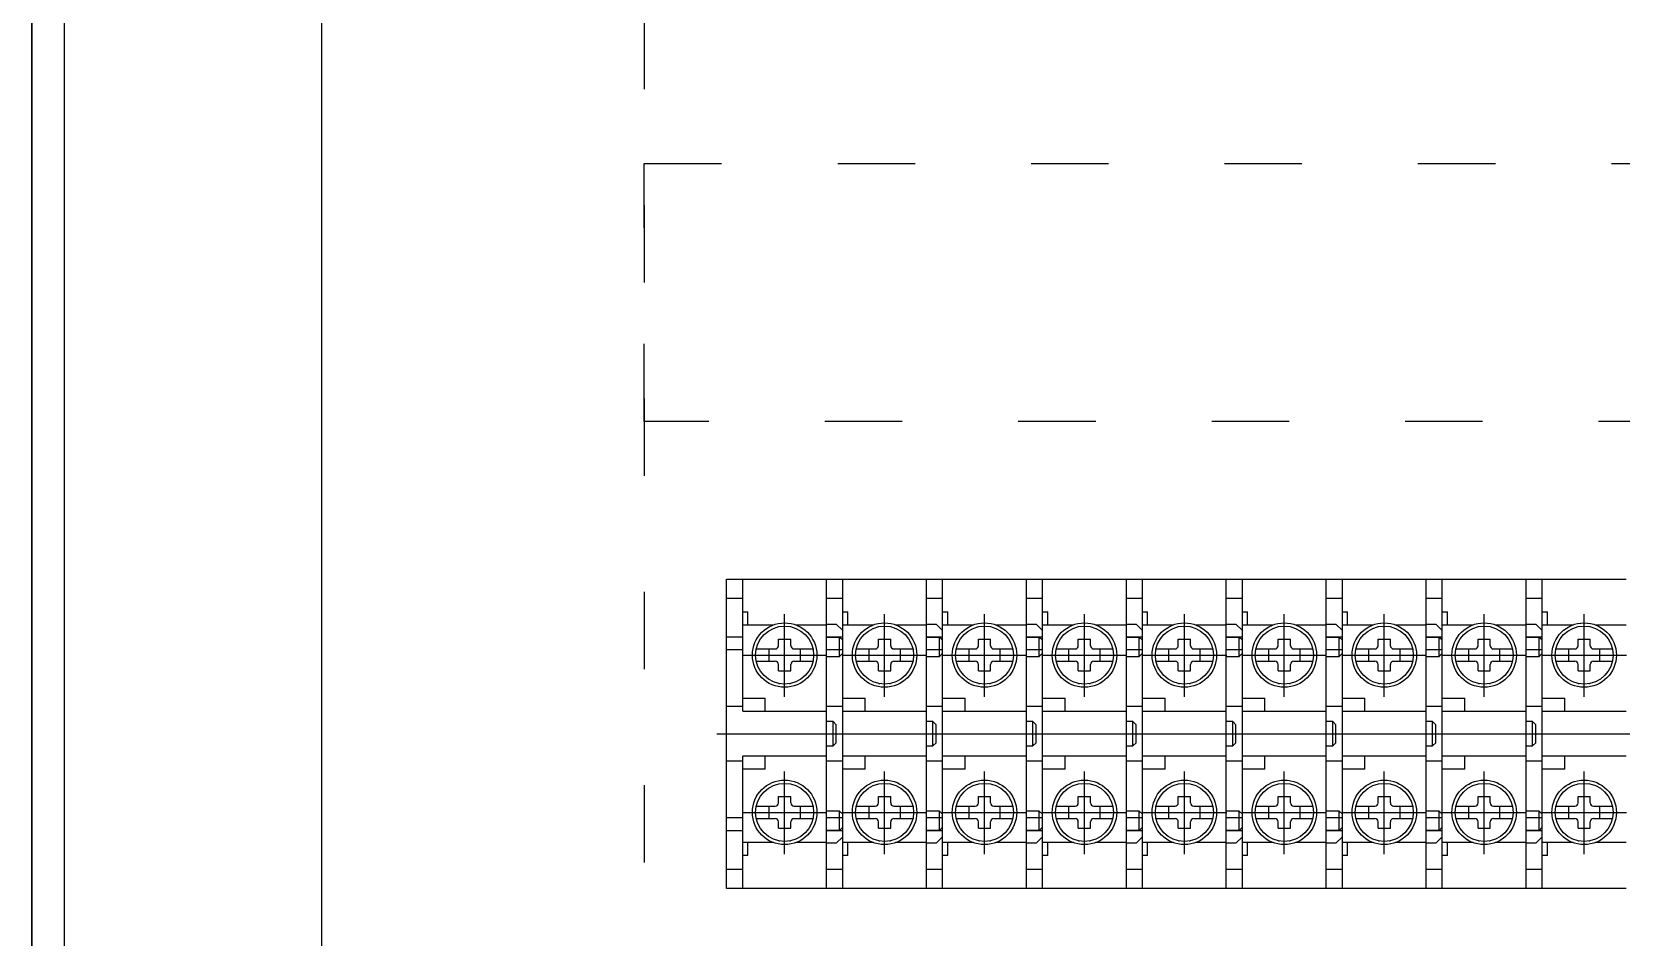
# Model space of a CAD drawing. Header units: millimetres. Extents: x 14879 to 38758, y -20740 to 1136.
# Drawn here: x 37317.1 to 37563.6, y -7524.4 to -7383.9 of the extents above; entities that cross this region are included whole.
import ezdxf

# ---------------------------------------------------------------- set-up
doc = ezdxf.new("R2010")
doc.units = ezdxf.units.MM
doc.linetypes.add('ACAD_ISO03W100', pattern=[30, 12, -18])
doc.linetypes.add('CENTER', pattern=[50.8, 31.75, -6.35, 6.35, -6.35])

msp = doc.modelspace()

# ---------------------------------------------------------------- linework, layer by layer
for p, q in [((37317.11, -5903.36), (37317.11, -7858.36)), ((37317.11, -7903.36), (37317.11, -5903.36)), ((37317.11, -7903.36), (37317.11, -5903.36)), ((37317.11, -5903.36), (37317.11, -7858.36)), ((37317.11, -7903.36), (37317.11, -5903.36)), ((37317.11, -5903.36), (37317.11, -7858.36)), ((37322.11, -5908.36), (37322.11, -7898.36)), ((37362.11, -7858.36), (37362.11, -5948.36))]:
    msp.add_line(p, q)
at = {"color": 3}
for p, q in [((37424.88, -7468.84), (37440.38, -7468.84)), ((37424.88, -7516.84), (37424.88, -7468.84)), ((37427.38, -7489.34), (37427.38, -7468.84)), ((37440.38, -7516.84), (37440.38, -7468.84)), ((37440.38, -7468.84), (37455.88, -7468.84)), ((37440.38, -7516.84), (37440.38, -7468.84)), ((37442.88, -7489.34), (37442.88, -7468.84)), ((37455.88, -7516.84), (37455.88, -7468.84)), ((37455.88, -7468.84), (37471.38, -7468.84)), ((37455.88, -7516.84), (37455.88, -7468.84)), ((37458.38, -7489.34), (37458.38, -7468.84)), ((37471.38, -7516.84), (37471.38, -7468.84)), ((37471.38, -7468.84), (37486.88, -7468.84)), ((37471.38, -7516.84), (37471.38, -7468.84)), ((37473.88, -7489.34), (37473.88, -7468.84)), ((37486.88, -7516.84), (37486.88, -7468.84)), ((37486.88, -7468.84), (37502.38, -7468.84)), ((37486.88, -7516.84), (37486.88, -7468.84)), ((37489.38, -7489.34), (37489.38, -7468.84)), ((37502.38, -7516.84), (37502.38, -7468.84)), ((37502.38, -7468.84), (37517.88, -7468.84)), ((37502.38, -7516.84), (37502.38, -7468.84)), ((37504.88, -7489.34), (37504.88, -7468.84)), ((37517.88, -7516.84), (37517.88, -7468.84)), ((37517.88, -7468.84), (37533.38, -7468.84)), ((37517.88, -7516.84), (37517.88, -7468.84)), ((37520.38, -7489.34), (37520.38, -7468.84)), ((37533.38, -7516.84), (37533.38, -7468.84)), ((37533.38, -7468.84), (37548.88, -7468.84)), ((37533.38, -7516.84), (37533.38, -7468.84)), ((37535.88, -7489.34), (37535.88, -7468.84)), ((37548.88, -7516.84), (37548.88, -7468.84)), ((37548.88, -7468.84), (37564.38, -7468.84)), ((37548.88, -7516.84), (37548.88, -7468.84)), ((37551.38, -7489.34), (37551.38, -7468.84)), ((37427.38, -7471.84), (37424.88, -7471.84)), ((37442.88, -7471.84), (37440.38, -7471.84)), ((37458.38, -7471.84), (37455.88, -7471.84)), ((37473.88, -7471.84), (37471.38, -7471.84)), ((37489.38, -7471.84), (37486.88, -7471.84)), ((37504.88, -7471.84), (37502.38, -7471.84)), ((37520.38, -7471.84), (37517.88, -7471.84)), ((37535.88, -7471.84), (37533.38, -7471.84)), ((37551.38, -7471.84), (37548.88, -7471.84)), ((37427.38, -7473.94), (37428.18, -7473.94)), ((37428.18, -7475.94), (37428.18, -7473.94)), ((37442.88, -7473.94), (37443.68, -7473.94)), ((37443.68, -7475.94), (37443.68, -7473.94)), ((37458.38, -7473.94), (37459.18, -7473.94)), ((37459.18, -7475.94), (37459.18, -7473.94)), ((37473.88, -7473.94), (37474.68, -7473.94)), ((37474.68, -7475.94), (37474.68, -7473.94)), ((37489.38, -7473.94), (37490.18, -7473.94)), ((37490.18, -7475.94), (37490.18, -7473.94)), ((37504.88, -7473.94), (37505.68, -7473.94)), ((37505.68, -7475.94), (37505.68, -7473.94)), ((37520.38, -7473.94), (37521.18, -7473.94)), ((37521.18, -7475.94), (37521.18, -7473.94)), ((37535.88, -7473.94), (37536.68, -7473.94)), ((37536.68, -7475.94), (37536.68, -7473.94)), ((37551.38, -7473.94), (37552.18, -7473.94)), ((37552.18, -7475.94), (37552.18, -7473.94)), ((37427.38, -7475.94), (37432.17, -7475.94)), ((37435.59, -7475.94), (37440.38, -7475.94)), ((37440.38, -7475.84), (37441.88, -7475.84)), ((37442.88, -7476.84), (37441.88, -7475.84)), ((37442.88, -7475.94), (37447.67, -7475.94)), ((37451.09, -7475.94), (37455.88, -7475.94)), ((37455.88, -7475.84), (37457.38, -7475.84)), ((37458.38, -7476.84), (37457.38, -7475.84)), ((37458.38, -7475.94), (37463.17, -7475.94)), ((37466.59, -7475.94), (37471.38, -7475.94)), ((37471.38, -7475.84), (37472.88, -7475.84)), ((37473.88, -7476.84), (37472.88, -7475.84)), ((37473.88, -7475.94), (37478.67, -7475.94)), ((37482.09, -7475.94), (37486.88, -7475.94)), ((37486.88, -7475.84), (37488.38, -7475.84)), ((37489.38, -7476.84), (37488.38, -7475.84)), ((37489.38, -7475.94), (37494.17, -7475.94)), ((37497.59, -7475.94), (37502.38, -7475.94)), ((37502.38, -7475.84), (37503.88, -7475.84)), ((37504.88, -7476.84), (37503.88, -7475.84)), ((37504.88, -7475.94), (37509.67, -7475.94)), ((37513.09, -7475.94), (37517.88, -7475.94)), ((37517.88, -7475.84), (37519.38, -7475.84)), ((37520.38, -7476.84), (37519.38, -7475.84)), ((37520.38, -7475.94), (37525.17, -7475.94)), ((37528.59, -7475.94), (37533.38, -7475.94)), ((37533.38, -7475.84), (37534.88, -7475.84)), ((37535.88, -7476.84), (37534.88, -7475.84)), ((37535.88, -7475.94), (37540.67, -7475.94)), ((37544.09, -7475.94), (37548.88, -7475.94)), ((37548.88, -7475.84), (37550.38, -7475.84)), ((37551.38, -7476.84), (37550.38, -7475.84)), ((37551.38, -7475.94), (37556.17, -7475.94)), ((37559.59, -7475.94), (37564.38, -7475.94)), ((37427.38, -7477.84), (37424.88, -7477.84)), ((37432.93, -7478.19), (37434.83, -7478.19)), ((37432.93, -7479.19), (37432.93, -7478.19)), ((37434.83, -7479.19), (37434.83, -7478.19)), ((37440.38, -7477.84), (37442.38, -7477.84)), ((37442.88, -7477.84), (37440.38, -7477.84)), ((37442.38, -7480.84), (37442.38, -7477.84)), ((37442.38, -7477.84), (37442.88, -7478.34)), ((37442.88, -7508.84), (37442.88, -7476.84)), ((37448.43, -7478.19), (37450.33, -7478.19)), ((37448.43, -7479.19), (37448.43, -7478.19)), ((37450.33, -7479.19), (37450.33, -7478.19)), ((37455.88, -7477.84), (37457.88, -7477.84)), ((37458.38, -7477.84), (37455.88, -7477.84)), ((37457.88, -7480.84), (37457.88, -7477.84)), ((37457.88, -7477.84), (37458.38, -7478.34)), ((37458.38, -7508.84), (37458.38, -7476.84)), ((37463.93, -7478.19), (37465.83, -7478.19)), ((37463.93, -7479.19), (37463.93, -7478.19)), ((37465.83, -7479.19), (37465.83, -7478.19)), ((37471.38, -7477.84), (37473.38, -7477.84)), ((37473.88, -7477.84), (37471.38, -7477.84)), ((37473.38, -7480.84), (37473.38, -7477.84)), ((37473.38, -7477.84), (37473.88, -7478.34)), ((37473.88, -7508.84), (37473.88, -7476.84)), ((37479.43, -7478.19), (37481.33, -7478.19)), ((37479.43, -7479.19), (37479.43, -7478.19)), ((37481.33, -7479.19), (37481.33, -7478.19)), ((37486.88, -7477.84), (37488.88, -7477.84)), ((37489.38, -7477.84), (37486.88, -7477.84)), ((37488.88, -7480.84), (37488.88, -7477.84)), ((37488.88, -7477.84), (37489.38, -7478.34)), ((37489.38, -7508.84), (37489.38, -7476.84)), ((37494.93, -7478.19), (37496.83, -7478.19)), ((37494.93, -7479.19), (37494.93, -7478.19)), ((37496.83, -7479.19), (37496.83, -7478.19)), ((37502.38, -7477.84), (37504.38, -7477.84)), ((37504.88, -7477.84), (37502.38, -7477.84)), ((37504.38, -7480.84), (37504.38, -7477.84)), ((37504.38, -7477.84), (37504.88, -7478.34)), ((37504.88, -7508.84), (37504.88, -7476.84)), ((37510.43, -7478.19), (37512.33, -7478.19)), ((37510.43, -7479.19), (37510.43, -7478.19)), ((37512.33, -7479.19), (37512.33, -7478.19)), ((37517.88, -7477.84), (37519.88, -7477.84)), ((37520.38, -7477.84), (37517.88, -7477.84)), ((37519.88, -7480.84), (37519.88, -7477.84)), ((37519.88, -7477.84), (37520.38, -7478.34)), ((37520.38, -7508.84), (37520.38, -7476.84)), ((37525.93, -7478.19), (37527.83, -7478.19)), ((37525.93, -7479.19), (37525.93, -7478.19)), ((37527.83, -7479.19), (37527.83, -7478.19)), ((37533.38, -7477.84), (37535.38, -7477.84)), ((37535.88, -7477.84), (37533.38, -7477.84)), ((37535.38, -7480.84), (37535.38, -7477.84)), ((37535.38, -7477.84), (37535.88, -7478.34)), ((37535.88, -7508.84), (37535.88, -7476.84)), ((37541.43, -7478.19), (37543.33, -7478.19)), ((37541.43, -7479.19), (37541.43, -7478.19)), ((37543.33, -7479.19), (37543.33, -7478.19)), ((37548.88, -7477.84), (37550.88, -7477.84)), ((37551.38, -7477.84), (37548.88, -7477.84)), ((37550.88, -7480.84), (37550.88, -7477.84)), ((37550.88, -7477.84), (37551.38, -7478.34)), ((37551.38, -7508.84), (37551.38, -7476.84)), ((37556.93, -7478.19), (37558.83, -7478.19)), ((37556.93, -7479.19), (37556.93, -7478.19)), ((37558.83, -7479.19), (37558.83, -7478.19)), ((37427.38, -7479.84), (37424.88, -7479.84)), ((37429.48, -7479.69), (37432.43, -7479.69)), ((37429.48, -7481.59), (37432.43, -7481.59)), ((37431.43, -7479.69), (37431.43, -7481.59)), ((37435.33, -7479.69), (37438.28, -7479.69)), ((37435.33, -7481.59), (37438.28, -7481.59)), ((37436.33, -7481.59), (37436.33, -7479.69)), ((37442.88, -7479.84), (37440.38, -7479.84)), ((37440.38, -7480.84), (37442.38, -7480.84)), ((37442.38, -7480.84), (37442.88, -7480.34)), ((37444.98, -7479.69), (37447.93, -7479.69)), ((37444.98, -7481.59), (37447.93, -7481.59)), ((37446.93, -7479.69), (37446.93, -7481.59)), ((37450.83, -7479.69), (37453.78, -7479.69)), ((37450.83, -7481.59), (37453.78, -7481.59)), ((37451.83, -7481.59), (37451.83, -7479.69)), ((37458.38, -7479.84), (37455.88, -7479.84)), ((37455.88, -7480.84), (37457.88, -7480.84)), ((37457.88, -7480.84), (37458.38, -7480.34)), ((37460.48, -7479.69), (37463.43, -7479.69)), ((37460.48, -7481.59), (37463.43, -7481.59)), ((37462.43, -7479.69), (37462.43, -7481.59)), ((37466.33, -7479.69), (37469.28, -7479.69)), ((37466.33, -7481.59), (37469.28, -7481.59)), ((37467.33, -7481.59), (37467.33, -7479.69)), ((37473.88, -7479.84), (37471.38, -7479.84)), ((37471.38, -7480.84), (37473.38, -7480.84)), ((37473.38, -7480.84), (37473.88, -7480.34)), ((37475.98, -7479.69), (37478.93, -7479.69)), ((37475.98, -7481.59), (37478.93, -7481.59)), ((37477.93, -7479.69), (37477.93, -7481.59)), ((37481.83, -7479.69), (37484.78, -7479.69)), ((37481.83, -7481.59), (37484.78, -7481.59)), ((37482.83, -7481.59), (37482.83, -7479.69)), ((37489.38, -7479.84), (37486.88, -7479.84)), ((37486.88, -7480.84), (37488.88, -7480.84)), ((37488.88, -7480.84), (37489.38, -7480.34)), ((37491.48, -7479.69), (37494.43, -7479.69)), ((37491.48, -7481.59), (37494.43, -7481.59)), ((37493.43, -7479.69), (37493.43, -7481.59)), ((37497.33, -7479.69), (37500.28, -7479.69)), ((37497.33, -7481.59), (37500.28, -7481.59)), ((37498.33, -7481.59), (37498.33, -7479.69)), ((37504.88, -7479.84), (37502.38, -7479.84)), ((37502.38, -7480.84), (37504.38, -7480.84)), ((37504.38, -7480.84), (37504.88, -7480.34)), ((37506.98, -7479.69), (37509.93, -7479.69)), ((37506.98, -7481.59), (37509.93, -7481.59)), ((37508.93, -7479.69), (37508.93, -7481.59)), ((37512.83, -7479.69), (37515.78, -7479.69)), ((37512.83, -7481.59), (37515.78, -7481.59)), ((37513.83, -7481.59), (37513.83, -7479.69)), ((37520.38, -7479.84), (37517.88, -7479.84)), ((37517.88, -7480.84), (37519.88, -7480.84)), ((37519.88, -7480.84), (37520.38, -7480.34)), ((37522.48, -7479.69), (37525.43, -7479.69)), ((37522.48, -7481.59), (37525.43, -7481.59)), ((37524.43, -7479.69), (37524.43, -7481.59)), ((37528.33, -7479.69), (37531.28, -7479.69)), ((37528.33, -7481.59), (37531.28, -7481.59)), ((37529.33, -7481.59), (37529.33, -7479.69)), ((37535.88, -7479.84), (37533.38, -7479.84)), ((37533.38, -7480.84), (37535.38, -7480.84)), ((37535.38, -7480.84), (37535.88, -7480.34)), ((37537.98, -7479.69), (37540.93, -7479.69)), ((37537.98, -7481.59), (37540.93, -7481.59)), ((37539.93, -7479.69), (37539.93, -7481.59)), ((37543.83, -7479.69), (37546.78, -7479.69)), ((37543.83, -7481.59), (37546.78, -7481.59)), ((37544.83, -7481.59), (37544.83, -7479.69)), ((37551.38, -7479.84), (37548.88, -7479.84)), ((37548.88, -7480.84), (37550.88, -7480.84)), ((37550.88, -7480.84), (37551.38, -7480.34)), ((37553.48, -7479.69), (37556.43, -7479.69)), ((37553.48, -7481.59), (37556.43, -7481.59)), ((37555.43, -7479.69), (37555.43, -7481.59)), ((37559.33, -7479.69), (37562.28, -7479.69)), ((37559.33, -7481.59), (37562.28, -7481.59)), ((37560.33, -7481.59), (37560.33, -7479.69)), ((37432.93, -7483.09), (37432.93, -7482.09)), ((37432.93, -7483.09), (37434.83, -7483.09)), ((37434.83, -7483.09), (37434.83, -7482.09)), ((37448.43, -7483.09), (37448.43, -7482.09)), ((37448.43, -7483.09), (37450.33, -7483.09)), ((37450.33, -7483.09), (37450.33, -7482.09)), ((37463.93, -7483.09), (37463.93, -7482.09)), ((37463.93, -7483.09), (37465.83, -7483.09)), ((37465.83, -7483.09), (37465.83, -7482.09)), ((37479.43, -7483.09), (37479.43, -7482.09)), ((37479.43, -7483.09), (37481.33, -7483.09)), ((37481.33, -7483.09), (37481.33, -7482.09)), ((37494.93, -7483.09), (37494.93, -7482.09)), ((37494.93, -7483.09), (37496.83, -7483.09)), ((37496.83, -7483.09), (37496.83, -7482.09)), ((37510.43, -7483.09), (37510.43, -7482.09)), ((37510.43, -7483.09), (37512.33, -7483.09)), ((37512.33, -7483.09), (37512.33, -7482.09)), ((37525.93, -7483.09), (37525.93, -7482.09)), ((37525.93, -7483.09), (37527.83, -7483.09)), ((37527.83, -7483.09), (37527.83, -7482.09)), ((37541.43, -7483.09), (37541.43, -7482.09)), ((37541.43, -7483.09), (37543.33, -7483.09)), ((37543.33, -7483.09), (37543.33, -7482.09)), ((37556.93, -7483.09), (37556.93, -7482.09)), ((37556.93, -7483.09), (37558.83, -7483.09)), ((37558.83, -7483.09), (37558.83, -7482.09)), ((37433.08, -7485.14), (37433.08, -7485.07)), ((37434.68, -7485.07), (37434.68, -7485.14)), ((37448.58, -7485.14), (37448.58, -7485.07)), ((37450.18, -7485.07), (37450.18, -7485.14)), ((37464.08, -7485.14), (37464.08, -7485.07)), ((37465.68, -7485.07), (37465.68, -7485.14)), ((37479.58, -7485.14), (37479.58, -7485.07)), ((37481.18, -7485.07), (37481.18, -7485.14)), ((37495.08, -7485.14), (37495.08, -7485.07)), ((37496.68, -7485.07), (37496.68, -7485.14)), ((37510.58, -7485.14), (37510.58, -7485.07)), ((37512.18, -7485.07), (37512.18, -7485.14)), ((37526.08, -7485.14), (37526.08, -7485.07)), ((37527.68, -7485.07), (37527.68, -7485.14)), ((37541.58, -7485.14), (37541.58, -7485.07)), ((37543.18, -7485.07), (37543.18, -7485.14)), ((37557.08, -7485.14), (37557.08, -7485.07)), ((37558.68, -7485.07), (37558.68, -7485.14)), ((37427.38, -7488.64), (37424.88, -7488.64)), ((37427.38, -7487.34), (37430.88, -7487.34)), ((37430.88, -7489.34), (37430.88, -7487.34)), ((37442.88, -7488.64), (37440.38, -7488.64)), ((37442.88, -7487.34), (37446.38, -7487.34)), ((37446.38, -7489.34), (37446.38, -7487.34)), ((37458.38, -7488.64), (37455.88, -7488.64)), ((37458.38, -7487.34), (37461.88, -7487.34)), ((37461.88, -7489.34), (37461.88, -7487.34)), ((37473.88, -7488.64), (37471.38, -7488.64)), ((37473.88, -7487.34), (37477.38, -7487.34)), ((37477.38, -7489.34), (37477.38, -7487.34)), ((37489.38, -7488.64), (37486.88, -7488.64)), ((37489.38, -7487.34), (37492.88, -7487.34)), ((37492.88, -7489.34), (37492.88, -7487.34)), ((37504.88, -7488.64), (37502.38, -7488.64)), ((37504.88, -7487.34), (37508.38, -7487.34)), ((37508.38, -7489.34), (37508.38, -7487.34)), ((37520.38, -7488.64), (37517.88, -7488.64)), ((37520.38, -7487.34), (37523.88, -7487.34)), ((37523.88, -7489.34), (37523.88, -7487.34)), ((37535.88, -7488.64), (37533.38, -7488.64)), ((37535.88, -7487.34), (37539.38, -7487.34)), ((37539.38, -7489.34), (37539.38, -7487.34)), ((37551.38, -7488.64), (37548.88, -7488.64)), ((37551.38, -7487.34), (37554.88, -7487.34)), ((37554.88, -7489.34), (37554.88, -7487.34)), ((37427.38, -7489.34), (37440.38, -7489.34)), ((37441.38, -7490.94), (37440.38, -7490.94)), ((37441.38, -7494.74), (37441.38, -7490.94)), ((37441.38, -7490.94), (37441.88, -7491.44)), ((37441.88, -7494.24), (37441.88, -7491.44)), ((37442.88, -7489.34), (37455.88, -7489.34)), ((37456.88, -7490.94), (37455.88, -7490.94)), ((37456.88, -7494.74), (37456.88, -7490.94)), ((37456.88, -7490.94), (37457.38, -7491.44)), ((37457.38, -7494.24), (37457.38, -7491.44)), ((37458.38, -7489.34), (37471.38, -7489.34)), ((37472.38, -7490.94), (37471.38, -7490.94)), ((37472.38, -7494.74), (37472.38, -7490.94)), ((37472.38, -7490.94), (37472.88, -7491.44)), ((37472.88, -7494.24), (37472.88, -7491.44)), ((37473.88, -7489.34), (37486.88, -7489.34)), ((37487.88, -7490.94), (37486.88, -7490.94)), ((37487.88, -7494.74), (37487.88, -7490.94)), ((37487.88, -7490.94), (37488.38, -7491.44)), ((37488.38, -7494.24), (37488.38, -7491.44)), ((37489.38, -7489.34), (37502.38, -7489.34)), ((37503.38, -7490.94), (37502.38, -7490.94)), ((37503.38, -7494.74), (37503.38, -7490.94)), ((37503.38, -7490.94), (37503.88, -7491.44)), ((37503.88, -7494.24), (37503.88, -7491.44)), ((37504.88, -7489.34), (37517.88, -7489.34)), ((37518.88, -7490.94), (37517.88, -7490.94)), ((37518.88, -7494.74), (37518.88, -7490.94)), ((37518.88, -7490.94), (37519.38, -7491.44)), ((37519.38, -7494.24), (37519.38, -7491.44)), ((37520.38, -7489.34), (37533.38, -7489.34)), ((37534.38, -7490.94), (37533.38, -7490.94)), ((37534.38, -7494.74), (37534.38, -7490.94)), ((37534.38, -7490.94), (37534.88, -7491.44)), ((37534.88, -7494.24), (37534.88, -7491.44)), ((37535.88, -7489.34), (37548.88, -7489.34)), ((37549.88, -7490.94), (37548.88, -7490.94)), ((37549.88, -7494.74), (37549.88, -7490.94)), ((37549.88, -7490.94), (37550.38, -7491.44)), ((37550.38, -7494.24), (37550.38, -7491.44)), ((37551.38, -7489.34), (37564.38, -7489.34)), ((37440.38, -7496.34), (37427.38, -7496.34)), ((37427.38, -7516.84), (37427.38, -7496.34)), ((37430.88, -7498.34), (37430.88, -7496.34)), ((37440.38, -7494.74), (37441.38, -7494.74)), ((37441.88, -7494.24), (37441.38, -7494.74)), ((37455.88, -7496.34), (37442.88, -7496.34)), ((37442.88, -7516.84), (37442.88, -7496.34)), ((37446.38, -7498.34), (37446.38, -7496.34)), ((37455.88, -7494.74), (37456.88, -7494.74)), ((37457.38, -7494.24), (37456.88, -7494.74)), ((37471.38, -7496.34), (37458.38, -7496.34)), ((37458.38, -7516.84), (37458.38, -7496.34)), ((37461.88, -7498.34), (37461.88, -7496.34)), ((37471.38, -7494.74), (37472.38, -7494.74)), ((37472.88, -7494.24), (37472.38, -7494.74)), ((37486.88, -7496.34), (37473.88, -7496.34)), ((37473.88, -7516.84), (37473.88, -7496.34)), ((37477.38, -7498.34), (37477.38, -7496.34)), ((37486.88, -7494.74), (37487.88, -7494.74)), ((37488.38, -7494.24), (37487.88, -7494.74)), ((37502.38, -7496.34), (37489.38, -7496.34)), ((37489.38, -7516.84), (37489.38, -7496.34)), ((37492.88, -7498.34), (37492.88, -7496.34)), ((37502.38, -7494.74), (37503.38, -7494.74)), ((37503.88, -7494.24), (37503.38, -7494.74)), ((37517.88, -7496.34), (37504.88, -7496.34)), ((37504.88, -7516.84), (37504.88, -7496.34)), ((37508.38, -7498.34), (37508.38, -7496.34)), ((37517.88, -7494.74), (37518.88, -7494.74)), ((37519.38, -7494.24), (37518.88, -7494.74)), ((37533.38, -7496.34), (37520.38, -7496.34)), ((37520.38, -7516.84), (37520.38, -7496.34)), ((37523.88, -7498.34), (37523.88, -7496.34)), ((37533.38, -7494.74), (37534.38, -7494.74)), ((37534.88, -7494.24), (37534.38, -7494.74)), ((37548.88, -7496.34), (37535.88, -7496.34)), ((37535.88, -7516.84), (37535.88, -7496.34)), ((37539.38, -7498.34), (37539.38, -7496.34)), ((37548.88, -7494.74), (37549.88, -7494.74)), ((37550.38, -7494.24), (37549.88, -7494.74)), ((37564.38, -7496.34), (37551.38, -7496.34)), ((37551.38, -7516.84), (37551.38, -7496.34)), ((37554.88, -7498.34), (37554.88, -7496.34)), ((37424.88, -7497.04), (37427.38, -7497.04)), ((37430.88, -7498.34), (37427.38, -7498.34)), ((37440.38, -7497.04), (37442.88, -7497.04)), ((37446.38, -7498.34), (37442.88, -7498.34)), ((37455.88, -7497.04), (37458.38, -7497.04)), ((37461.88, -7498.34), (37458.38, -7498.34)), ((37471.38, -7497.04), (37473.88, -7497.04)), ((37477.38, -7498.34), (37473.88, -7498.34)), ((37486.88, -7497.04), (37489.38, -7497.04)), ((37492.88, -7498.34), (37489.38, -7498.34)), ((37502.38, -7497.04), (37504.88, -7497.04)), ((37508.38, -7498.34), (37504.88, -7498.34)), ((37517.88, -7497.04), (37520.38, -7497.04)), ((37523.88, -7498.34), (37520.38, -7498.34)), ((37533.38, -7497.04), (37535.88, -7497.04)), ((37539.38, -7498.34), (37535.88, -7498.34)), ((37548.88, -7497.04), (37551.38, -7497.04)), ((37554.88, -7498.34), (37551.38, -7498.34)), ((37432.93, -7502.59), (37434.83, -7502.59)), ((37432.93, -7503.59), (37432.93, -7502.59)), ((37434.83, -7503.59), (37434.83, -7502.59)), ((37448.43, -7502.59), (37450.33, -7502.59)), ((37448.43, -7503.59), (37448.43, -7502.59)), ((37450.33, -7503.59), (37450.33, -7502.59)), ((37463.93, -7502.59), (37465.83, -7502.59)), ((37463.93, -7503.59), (37463.93, -7502.59)), ((37465.83, -7503.59), (37465.83, -7502.59)), ((37479.43, -7502.59), (37481.33, -7502.59)), ((37479.43, -7503.59), (37479.43, -7502.59)), ((37481.33, -7503.59), (37481.33, -7502.59)), ((37494.93, -7502.59), (37496.83, -7502.59)), ((37494.93, -7503.59), (37494.93, -7502.59)), ((37496.83, -7503.59), (37496.83, -7502.59)), ((37510.43, -7502.59), (37512.33, -7502.59)), ((37510.43, -7503.59), (37510.43, -7502.59)), ((37512.33, -7503.59), (37512.33, -7502.59)), ((37525.93, -7502.59), (37527.83, -7502.59)), ((37525.93, -7503.59), (37525.93, -7502.59)), ((37527.83, -7503.59), (37527.83, -7502.59)), ((37541.43, -7502.59), (37543.33, -7502.59)), ((37541.43, -7503.59), (37541.43, -7502.59)), ((37543.33, -7503.59), (37543.33, -7502.59)), ((37556.93, -7502.59), (37558.83, -7502.59)), ((37556.93, -7503.59), (37556.93, -7502.59)), ((37558.83, -7503.59), (37558.83, -7502.59)), ((37424.88, -7505.84), (37427.38, -7505.84)), ((37429.48, -7504.09), (37432.43, -7504.09)), ((37429.48, -7505.99), (37432.43, -7505.99)), ((37431.43, -7504.09), (37431.43, -7505.99)), ((37435.33, -7504.09), (37438.28, -7504.09)), ((37435.33, -7505.99), (37438.28, -7505.99)), ((37436.33, -7505.99), (37436.33, -7504.09)), ((37442.38, -7504.84), (37440.38, -7504.84)), ((37440.38, -7505.84), (37442.88, -7505.84)), ((37442.38, -7507.84), (37442.38, -7504.84)), ((37442.88, -7505.34), (37442.38, -7504.84)), ((37444.98, -7504.09), (37447.93, -7504.09)), ((37444.98, -7505.99), (37447.93, -7505.99)), ((37446.93, -7504.09), (37446.93, -7505.99)), ((37450.83, -7504.09), (37453.78, -7504.09)), ((37450.83, -7505.99), (37453.78, -7505.99)), ((37451.83, -7505.99), (37451.83, -7504.09)), ((37457.88, -7504.84), (37455.88, -7504.84)), ((37455.88, -7505.84), (37458.38, -7505.84)), ((37457.88, -7507.84), (37457.88, -7504.84)), ((37458.38, -7505.34), (37457.88, -7504.84)), ((37460.48, -7504.09), (37463.43, -7504.09)), ((37460.48, -7505.99), (37463.43, -7505.99)), ((37462.43, -7504.09), (37462.43, -7505.99)), ((37466.33, -7504.09), (37469.28, -7504.09)), ((37466.33, -7505.99), (37469.28, -7505.99)), ((37467.33, -7505.99), (37467.33, -7504.09)), ((37473.38, -7504.84), (37471.38, -7504.84)), ((37471.38, -7505.84), (37473.88, -7505.84)), ((37473.38, -7507.84), (37473.38, -7504.84)), ((37473.88, -7505.34), (37473.38, -7504.84)), ((37475.98, -7504.09), (37478.93, -7504.09)), ((37475.98, -7505.99), (37478.93, -7505.99)), ((37477.93, -7504.09), (37477.93, -7505.99)), ((37481.83, -7504.09), (37484.78, -7504.09)), ((37481.83, -7505.99), (37484.78, -7505.99)), ((37482.83, -7505.99), (37482.83, -7504.09)), ((37488.88, -7504.84), (37486.88, -7504.84)), ((37486.88, -7505.84), (37489.38, -7505.84)), ((37488.88, -7507.84), (37488.88, -7504.84)), ((37489.38, -7505.34), (37488.88, -7504.84)), ((37491.48, -7504.09), (37494.43, -7504.09)), ((37491.48, -7505.99), (37494.43, -7505.99)), ((37493.43, -7504.09), (37493.43, -7505.99)), ((37497.33, -7504.09), (37500.28, -7504.09)), ((37497.33, -7505.99), (37500.28, -7505.99)), ((37498.33, -7505.99), (37498.33, -7504.09)), ((37504.38, -7504.84), (37502.38, -7504.84)), ((37502.38, -7505.84), (37504.88, -7505.84)), ((37504.38, -7507.84), (37504.38, -7504.84)), ((37504.88, -7505.34), (37504.38, -7504.84)), ((37506.98, -7504.09), (37509.93, -7504.09)), ((37506.98, -7505.99), (37509.93, -7505.99)), ((37508.93, -7504.09), (37508.93, -7505.99)), ((37512.83, -7504.09), (37515.78, -7504.09)), ((37512.83, -7505.99), (37515.78, -7505.99)), ((37513.83, -7505.99), (37513.83, -7504.09)), ((37519.88, -7504.84), (37517.88, -7504.84)), ((37517.88, -7505.84), (37520.38, -7505.84)), ((37519.88, -7507.84), (37519.88, -7504.84)), ((37520.38, -7505.34), (37519.88, -7504.84)), ((37522.48, -7504.09), (37525.43, -7504.09)), ((37522.48, -7505.99), (37525.43, -7505.99)), ((37524.43, -7504.09), (37524.43, -7505.99)), ((37528.33, -7504.09), (37531.28, -7504.09)), ((37528.33, -7505.99), (37531.28, -7505.99)), ((37529.33, -7505.99), (37529.33, -7504.09)), ((37535.38, -7504.84), (37533.38, -7504.84)), ((37533.38, -7505.84), (37535.88, -7505.84)), ((37535.38, -7507.84), (37535.38, -7504.84)), ((37535.88, -7505.34), (37535.38, -7504.84)), ((37537.98, -7504.09), (37540.93, -7504.09)), ((37537.98, -7505.99), (37540.93, -7505.99)), ((37539.93, -7504.09), (37539.93, -7505.99)), ((37543.83, -7504.09), (37546.78, -7504.09)), ((37543.83, -7505.99), (37546.78, -7505.99)), ((37544.83, -7505.99), (37544.83, -7504.09)), ((37550.88, -7504.84), (37548.88, -7504.84)), ((37548.88, -7505.84), (37551.38, -7505.84)), ((37550.88, -7507.84), (37550.88, -7504.84)), ((37551.38, -7505.34), (37550.88, -7504.84)), ((37553.48, -7504.09), (37556.43, -7504.09)), ((37553.48, -7505.99), (37556.43, -7505.99)), ((37555.43, -7504.09), (37555.43, -7505.99)), ((37559.33, -7504.09), (37562.28, -7504.09)), ((37559.33, -7505.99), (37562.28, -7505.99)), ((37560.33, -7505.99), (37560.33, -7504.09)), ((37424.88, -7507.84), (37427.38, -7507.84)), ((37432.93, -7507.49), (37432.93, -7506.49)), ((37432.93, -7507.49), (37434.83, -7507.49)), ((37434.83, -7507.49), (37434.83, -7506.49)), ((37442.38, -7507.84), (37440.38, -7507.84)), ((37440.38, -7507.84), (37442.88, -7507.84)), ((37441.88, -7509.84), (37442.88, -7508.84)), ((37442.88, -7507.34), (37442.38, -7507.84)), ((37448.43, -7507.49), (37448.43, -7506.49)), ((37448.43, -7507.49), (37450.33, -7507.49)), ((37450.33, -7507.49), (37450.33, -7506.49)), ((37457.88, -7507.84), (37455.88, -7507.84)), ((37455.88, -7507.84), (37458.38, -7507.84)), ((37457.38, -7509.84), (37458.38, -7508.84)), ((37458.38, -7507.34), (37457.88, -7507.84)), ((37463.93, -7507.49), (37463.93, -7506.49)), ((37463.93, -7507.49), (37465.83, -7507.49)), ((37465.83, -7507.49), (37465.83, -7506.49)), ((37473.38, -7507.84), (37471.38, -7507.84)), ((37471.38, -7507.84), (37473.88, -7507.84)), ((37472.88, -7509.84), (37473.88, -7508.84)), ((37473.88, -7507.34), (37473.38, -7507.84)), ((37479.43, -7507.49), (37479.43, -7506.49)), ((37479.43, -7507.49), (37481.33, -7507.49)), ((37481.33, -7507.49), (37481.33, -7506.49)), ((37488.88, -7507.84), (37486.88, -7507.84)), ((37486.88, -7507.84), (37489.38, -7507.84)), ((37488.38, -7509.84), (37489.38, -7508.84)), ((37489.38, -7507.34), (37488.88, -7507.84)), ((37494.93, -7507.49), (37494.93, -7506.49)), ((37494.93, -7507.49), (37496.83, -7507.49)), ((37496.83, -7507.49), (37496.83, -7506.49)), ((37504.38, -7507.84), (37502.38, -7507.84)), ((37502.38, -7507.84), (37504.88, -7507.84)), ((37503.88, -7509.84), (37504.88, -7508.84)), ((37504.88, -7507.34), (37504.38, -7507.84)), ((37510.43, -7507.49), (37510.43, -7506.49)), ((37510.43, -7507.49), (37512.33, -7507.49)), ((37512.33, -7507.49), (37512.33, -7506.49)), ((37519.88, -7507.84), (37517.88, -7507.84)), ((37517.88, -7507.84), (37520.38, -7507.84)), ((37519.38, -7509.84), (37520.38, -7508.84)), ((37520.38, -7507.34), (37519.88, -7507.84)), ((37525.93, -7507.49), (37525.93, -7506.49)), ((37525.93, -7507.49), (37527.83, -7507.49)), ((37527.83, -7507.49), (37527.83, -7506.49)), ((37535.38, -7507.84), (37533.38, -7507.84)), ((37533.38, -7507.84), (37535.88, -7507.84)), ((37534.88, -7509.84), (37535.88, -7508.84)), ((37535.88, -7507.34), (37535.38, -7507.84)), ((37541.43, -7507.49), (37541.43, -7506.49)), ((37541.43, -7507.49), (37543.33, -7507.49)), ((37543.33, -7507.49), (37543.33, -7506.49)), ((37550.88, -7507.84), (37548.88, -7507.84)), ((37548.88, -7507.84), (37551.38, -7507.84)), ((37550.38, -7509.84), (37551.38, -7508.84)), ((37551.38, -7507.34), (37550.88, -7507.84)), ((37556.93, -7507.49), (37556.93, -7506.49)), ((37556.93, -7507.49), (37558.83, -7507.49)), ((37558.83, -7507.49), (37558.83, -7506.49)), ((37432.17, -7509.74), (37427.38, -7509.74)), ((37428.18, -7511.74), (37428.18, -7509.74)), ((37433.08, -7509.54), (37433.08, -7509.47)), ((37434.68, -7509.47), (37434.68, -7509.54)), ((37440.38, -7509.74), (37435.59, -7509.74)), ((37441.88, -7509.84), (37440.38, -7509.84)), ((37447.67, -7509.74), (37442.88, -7509.74)), ((37443.68, -7511.74), (37443.68, -7509.74)), ((37448.58, -7509.54), (37448.58, -7509.47)), ((37450.18, -7509.47), (37450.18, -7509.54)), ((37455.88, -7509.74), (37451.09, -7509.74)), ((37457.38, -7509.84), (37455.88, -7509.84)), ((37463.17, -7509.74), (37458.38, -7509.74)), ((37459.18, -7511.74), (37459.18, -7509.74)), ((37464.08, -7509.54), (37464.08, -7509.47)), ((37465.68, -7509.47), (37465.68, -7509.54)), ((37471.38, -7509.74), (37466.59, -7509.74)), ((37472.88, -7509.84), (37471.38, -7509.84)), ((37478.67, -7509.74), (37473.88, -7509.74)), ((37474.68, -7511.74), (37474.68, -7509.74)), ((37479.58, -7509.54), (37479.58, -7509.47)), ((37481.18, -7509.47), (37481.18, -7509.54)), ((37486.88, -7509.74), (37482.09, -7509.74)), ((37488.38, -7509.84), (37486.88, -7509.84)), ((37494.17, -7509.74), (37489.38, -7509.74)), ((37490.18, -7511.74), (37490.18, -7509.74)), ((37495.08, -7509.54), (37495.08, -7509.47)), ((37496.68, -7509.47), (37496.68, -7509.54)), ((37502.38, -7509.74), (37497.59, -7509.74)), ((37503.88, -7509.84), (37502.38, -7509.84)), ((37509.67, -7509.74), (37504.88, -7509.74)), ((37505.68, -7511.74), (37505.68, -7509.74)), ((37510.58, -7509.54), (37510.58, -7509.47)), ((37512.18, -7509.47), (37512.18, -7509.54)), ((37517.88, -7509.74), (37513.09, -7509.74)), ((37519.38, -7509.84), (37517.88, -7509.84)), ((37525.17, -7509.74), (37520.38, -7509.74)), ((37521.18, -7511.74), (37521.18, -7509.74)), ((37526.08, -7509.54), (37526.08, -7509.47)), ((37527.68, -7509.47), (37527.68, -7509.54)), ((37533.38, -7509.74), (37528.59, -7509.74)), ((37534.88, -7509.84), (37533.38, -7509.84)), ((37540.67, -7509.74), (37535.88, -7509.74)), ((37536.68, -7511.74), (37536.68, -7509.74)), ((37541.58, -7509.54), (37541.58, -7509.47)), ((37543.18, -7509.47), (37543.18, -7509.54)), ((37548.88, -7509.74), (37544.09, -7509.74)), ((37550.38, -7509.84), (37548.88, -7509.84)), ((37556.17, -7509.74), (37551.38, -7509.74)), ((37552.18, -7511.74), (37552.18, -7509.74)), ((37557.08, -7509.54), (37557.08, -7509.47)), ((37558.68, -7509.47), (37558.68, -7509.54)), ((37564.38, -7509.74), (37559.59, -7509.74)), ((37428.18, -7511.74), (37427.38, -7511.74)), ((37443.68, -7511.74), (37442.88, -7511.74)), ((37459.18, -7511.74), (37458.38, -7511.74)), ((37474.68, -7511.74), (37473.88, -7511.74)), ((37490.18, -7511.74), (37489.38, -7511.74)), ((37505.68, -7511.74), (37504.88, -7511.74)), ((37521.18, -7511.74), (37520.38, -7511.74)), ((37536.68, -7511.74), (37535.88, -7511.74)), ((37552.18, -7511.74), (37551.38, -7511.74)), ((37424.88, -7513.84), (37427.38, -7513.84)), ((37440.38, -7513.84), (37442.88, -7513.84)), ((37455.88, -7513.84), (37458.38, -7513.84)), ((37471.38, -7513.84), (37473.88, -7513.84)), ((37486.88, -7513.84), (37489.38, -7513.84)), ((37502.38, -7513.84), (37504.88, -7513.84)), ((37517.88, -7513.84), (37520.38, -7513.84)), ((37533.38, -7513.84), (37535.88, -7513.84)), ((37548.88, -7513.84), (37551.38, -7513.84)), ((37440.38, -7516.84), (37424.88, -7516.84)), ((37455.88, -7516.84), (37440.38, -7516.84)), ((37471.38, -7516.84), (37455.88, -7516.84)), ((37486.88, -7516.84), (37471.38, -7516.84)), ((37502.38, -7516.84), (37486.88, -7516.84)), ((37517.88, -7516.84), (37502.38, -7516.84)), ((37533.38, -7516.84), (37517.88, -7516.84)), ((37548.88, -7516.84), (37533.38, -7516.84)), ((37564.38, -7516.84), (37548.88, -7516.84))]:
    msp.add_line(p, q, dxfattribs=at)
at = {"color": 3, "linetype": 'CENTER'}
for p, q in [((37433.88, -7487.11), (37433.88, -7474.29)), ((37449.38, -7487.11), (37449.38, -7474.29)), ((37464.88, -7487.11), (37464.88, -7474.29)), ((37480.38, -7487.11), (37480.38, -7474.29)), ((37495.88, -7487.11), (37495.88, -7474.29)), ((37511.38, -7487.11), (37511.38, -7474.29)), ((37526.88, -7487.11), (37526.88, -7474.29)), ((37542.38, -7487.11), (37542.38, -7474.29)), ((37557.88, -7487.11), (37557.88, -7474.29)), ((37427.43, -7480.64), (37440.44, -7480.64)), ((37442.93, -7480.64), (37455.94, -7480.64)), ((37458.43, -7480.64), (37471.44, -7480.64)), ((37473.93, -7480.64), (37486.94, -7480.64)), ((37489.43, -7480.64), (37502.44, -7480.64)), ((37504.93, -7480.64), (37517.94, -7480.64)), ((37520.43, -7480.64), (37533.44, -7480.64)), ((37535.93, -7480.64), (37548.94, -7480.64)), ((37551.43, -7480.64), (37564.44, -7480.64)), ((37423.34, -7492.84), (37443.65, -7492.84)), ((37438.84, -7492.84), (37459.15, -7492.84)), ((37454.34, -7492.84), (37474.65, -7492.84)), ((37469.84, -7492.84), (37490.15, -7492.84)), ((37485.34, -7492.84), (37505.65, -7492.84)), ((37500.84, -7492.84), (37521.15, -7492.84)), ((37516.34, -7492.84), (37536.65, -7492.84)), ((37531.84, -7492.84), (37552.15, -7492.84)), ((37547.34, -7492.84), (37567.65, -7492.84)), ((37562.84, -7492.84), (37583.15, -7492.84)), ((37433.88, -7511.51), (37433.88, -7498.69)), ((37449.38, -7511.51), (37449.38, -7498.69)), ((37464.88, -7511.51), (37464.88, -7498.69)), ((37480.38, -7511.51), (37480.38, -7498.69)), ((37495.88, -7511.51), (37495.88, -7498.69)), ((37511.38, -7511.51), (37511.38, -7498.69)), ((37526.88, -7511.51), (37526.88, -7498.69)), ((37542.38, -7511.51), (37542.38, -7498.69)), ((37557.88, -7511.51), (37557.88, -7498.69)), ((37427.43, -7505.04), (37440.44, -7505.04)), ((37442.93, -7505.04), (37455.94, -7505.04)), ((37458.43, -7505.04), (37471.44, -7505.04)), ((37473.93, -7505.04), (37486.94, -7505.04)), ((37489.43, -7505.04), (37502.44, -7505.04)), ((37504.93, -7505.04), (37517.94, -7505.04)), ((37520.43, -7505.04), (37533.44, -7505.04)), ((37535.93, -7505.04), (37548.94, -7505.04)), ((37551.43, -7505.04), (37564.44, -7505.04))]:
    msp.add_line(p, q, dxfattribs=at)
at = {"color": 1, "linetype": 'ACAD_ISO03W100'}
for points in [[(37362.11, -6510.84), (37412.11, -6510.84), (37412.11, -7776.75), (37362.11, -7776.75)], [(37412.11, -7444.38), (37412.11, -7404.38), (38022.12, -7404.38), (38022.12, -7444.38)]]:
    msp.add_lwpolyline(points, close=True, dxfattribs=at)
at = {"color": 3}
for centre, radius in [((37433.88, -7480.64), 5), ((37433.88, -7480.64), 4.5), ((37449.38, -7480.64), 5), ((37449.38, -7480.64), 4.5), ((37464.88, -7480.64), 5), ((37464.88, -7480.64), 4.5), ((37480.38, -7480.64), 5), ((37480.38, -7480.64), 4.5), ((37495.88, -7480.64), 5), ((37495.88, -7480.64), 4.5), ((37511.38, -7480.64), 5), ((37511.38, -7480.64), 4.5), ((37526.88, -7480.64), 5), ((37526.88, -7480.64), 4.5), ((37542.38, -7480.64), 5), ((37542.38, -7480.64), 4.5), ((37557.88, -7480.64), 5), ((37557.88, -7480.64), 4.5), ((37433.88, -7505.04), 5), ((37433.88, -7505.04), 4.5), ((37449.38, -7505.04), 5), ((37449.38, -7505.04), 4.5), ((37464.88, -7505.04), 5), ((37464.88, -7505.04), 4.5), ((37480.38, -7505.04), 5), ((37480.38, -7505.04), 4.5), ((37495.88, -7505.04), 5), ((37495.88, -7505.04), 4.5), ((37511.38, -7505.04), 5), ((37511.38, -7505.04), 4.5), ((37526.88, -7505.04), 5), ((37526.88, -7505.04), 4.5), ((37542.38, -7505.04), 5), ((37542.38, -7505.04), 4.5), ((37557.88, -7505.04), 5), ((37557.88, -7505.04), 4.5)]:
    msp.add_circle(centre, radius, dxfattribs=at)
for centre, start, end in [((37432.43, -7479.19), 270, 0), ((37435.33, -7479.19), 180, 270), ((37447.93, -7479.19), 270, 0), ((37450.83, -7479.19), 180, 270), ((37463.43, -7479.19), 270, 0), ((37466.33, -7479.19), 180, 270), ((37478.93, -7479.19), 270, 0), ((37481.83, -7479.19), 180, 270), ((37494.43, -7479.19), 270, 0), ((37497.33, -7479.19), 180, 270), ((37509.93, -7479.19), 270, 0), ((37512.83, -7479.19), 180, 270), ((37525.43, -7479.19), 270, 0), ((37528.33, -7479.19), 180, 270), ((37540.93, -7479.19), 270, 0), ((37543.83, -7479.19), 180, 270), ((37556.43, -7479.19), 270, 0), ((37559.33, -7479.19), 180, 270), ((37432.43, -7482.09), 0, 90), ((37435.33, -7482.09), 90, 180), ((37447.93, -7482.09), 0, 90), ((37450.83, -7482.09), 90, 180), ((37463.43, -7482.09), 0, 90), ((37466.33, -7482.09), 90, 180), ((37478.93, -7482.09), 0, 90), ((37481.83, -7482.09), 90, 180), ((37494.43, -7482.09), 0, 90), ((37497.33, -7482.09), 90, 180), ((37509.93, -7482.09), 0, 90), ((37512.83, -7482.09), 90, 180), ((37525.43, -7482.09), 0, 90), ((37528.33, -7482.09), 90, 180), ((37540.93, -7482.09), 0, 90), ((37543.83, -7482.09), 90, 180), ((37556.43, -7482.09), 0, 90), ((37559.33, -7482.09), 90, 180), ((37432.43, -7503.59), 270, 0), ((37435.33, -7503.59), 180, 270), ((37447.93, -7503.59), 270, 0), ((37450.83, -7503.59), 180, 270), ((37463.43, -7503.59), 270, 0), ((37466.33, -7503.59), 180, 270), ((37478.93, -7503.59), 270, 0), ((37481.83, -7503.59), 180, 270), ((37494.43, -7503.59), 270, 0), ((37497.33, -7503.59), 180, 270), ((37509.93, -7503.59), 270, 0), ((37512.83, -7503.59), 180, 270), ((37525.43, -7503.59), 270, 0), ((37528.33, -7503.59), 180, 270), ((37540.93, -7503.59), 270, 0), ((37543.83, -7503.59), 180, 270), ((37556.43, -7503.59), 270, 0), ((37559.33, -7503.59), 180, 270), ((37432.43, -7506.49), 0, 90), ((37435.33, -7506.49), 90, 180), ((37447.93, -7506.49), 0, 90), ((37450.83, -7506.49), 90, 180), ((37463.43, -7506.49), 0, 90), ((37466.33, -7506.49), 90, 180), ((37478.93, -7506.49), 0, 90), ((37481.83, -7506.49), 90, 180), ((37494.43, -7506.49), 0, 90), ((37497.33, -7506.49), 90, 180), ((37509.93, -7506.49), 0, 90), ((37512.83, -7506.49), 90, 180), ((37525.43, -7506.49), 0, 90), ((37528.33, -7506.49), 90, 180), ((37540.93, -7506.49), 0, 90), ((37543.83, -7506.49), 90, 180), ((37556.43, -7506.49), 0, 90), ((37559.33, -7506.49), 90, 180)]:
    msp.add_arc(centre, 0.5, start, end, dxfattribs=at)

doc.saveas('drawing.dxf')
